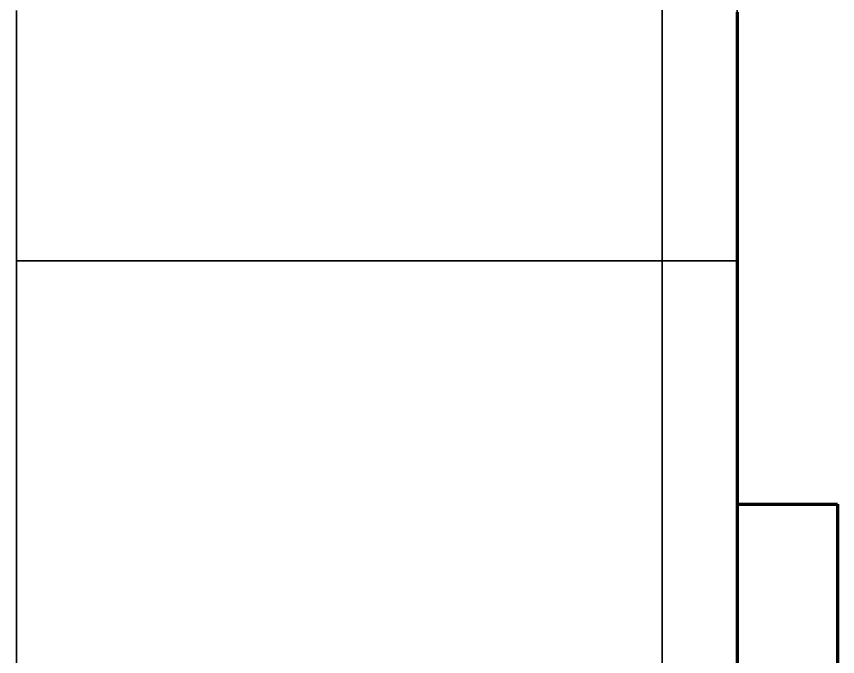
# Model space of a CAD drawing. Header units: millimetres. Extents: x 0 to 2382, y 0 to 420.
# Drawn here: x 182.725 to 186, y 121.393 to 123.944 of the extents above; entities that cross this region are included whole.
import ezdxf

# ---------------------------------------------------------------- set-up
doc = ezdxf.new("R2010")
doc.units = ezdxf.units.MM
doc.linetypes.add('IRAM-E-TRAZOS', pattern=[5, 4, -1])
doc.layers.add('01-VISIBLE', color=7, linetype='CONTINUOUS', lineweight=70)
doc.layers.add('02-OCULTA', color=4, linetype='IRAM-E-TRAZOS', lineweight=35)

msp = doc.modelspace()

# ---------------------------------------------------------------- linework, layer by layer
at = {"layer": '01-VISIBLE'}
msp.add_line((185.6, 122), (186, 122), dxfattribs=at)
for points in [[(185.6, 123.9613), (185.6, 123.9112), (185.6, 123.861), (185.6, 123.8109), (185.6, 123.7607), (185.6, 123.7106), (185.6, 123.6605), (185.6, 123.6103), (185.6, 123.5602), (185.6, 123.51), (185.6, 123.4599), (185.6, 123.4097), (185.6, 123.3596), (185.6, 123.3095), (185.6, 123.2593), (185.6, 123.2092), (185.6, 123.159), (185.6, 123.1089), (185.6, 123.0587), (185.6, 123.0086), (185.6, 122.9585), (185.6, 122.9083), (185.6, 122.8582), (185.6, 122.808), (185.6, 122.7579), (185.6, 122.7077), (185.6, 122.6576), (185.6, 122.6074), (185.6, 122.5573), (185.6, 122.5072), (185.6, 122.457), (185.6, 122.4069), (185.6, 122.3567), (185.6, 122.3066), (185.6, 122.2564), (185.6, 122.2063), (185.6, 122.1562), (185.6, 122.106), (185.6, 122.0559), (185.6, 122.0057), (185.6, 121.9556), (185.6, 121.9054), (185.6, 121.8553), (185.6, 121.8052), (185.6, 121.755), (185.6, 121.7049), (185.6, 121.6547), (185.6, 121.6046), (185.6, 121.5544), (185.6, 121.5043), (185.6, 121.4542), (185.6, 121.404), (185.6, 121.3539)], [(186, 122), (186, 121.95), (186, 121.9), (186, 121.85), (186, 121.8), (186, 121.75), (186, 121.7), (186, 121.65), (186, 121.6), (186, 121.55), (186, 121.5), (186, 121.45), (186, 121.4), (186, 121.35)]]:
    msp.add_lwpolyline(points, dxfattribs=at)
at = {"layer": '02-OCULTA'}
msp.add_line((182.725, 122.97), (185.6, 122.97), dxfattribs=at)
for points in [[(185.6, 121.3125), (185.6, 121.4), (185.6, 121.4875), (185.6, 121.575), (185.6, 121.6625), (185.6, 121.75), (185.6, 121.8375), (185.6, 121.925), (185.6, 122.0125), (185.6, 122.1), (185.6, 122.1875), (185.6, 122.275), (185.6, 122.3625), (185.6, 122.45), (185.6, 122.5375), (185.6, 122.625), (185.6, 122.7125), (185.6, 122.8), (185.6, 122.8875), (185.6, 122.975), (185.6, 123.0625), (185.6, 123.15), (185.6, 123.2375), (185.6, 123.325), (185.6, 123.4125), (185.6, 123.5), (185.6, 123.5875), (185.6, 123.675), (185.6, 123.7625), (185.6, 123.85), (185.6, 123.9375), (185.6, 124.025)], [(182.725, 121.364), (182.725, 121.426), (182.725, 121.488), (182.725, 121.55), (182.725, 121.612), (182.725, 121.674), (182.725, 121.736), (182.725, 121.798), (182.725, 121.86), (182.725, 121.922), (182.725, 121.984), (182.725, 122.046), (182.725, 122.108), (182.725, 122.17), (182.725, 122.232), (182.725, 122.294), (182.725, 122.356), (182.725, 122.418), (182.725, 122.48), (182.725, 122.542), (182.725, 122.604), (182.725, 122.666), (182.725, 122.728), (182.725, 122.79), (182.725, 122.852), (182.725, 122.914), (182.725, 122.976), (182.725, 123.038), (182.725, 123.1), (182.725, 123.162), (182.725, 123.224), (182.725, 123.286), (182.725, 123.348), (182.725, 123.41), (182.725, 123.472), (182.725, 123.534), (182.725, 123.596), (182.725, 123.658), (182.725, 123.72), (182.725, 123.782), (182.725, 123.844), (182.725, 123.906), (182.725, 123.968)], [(182.725, 123.966), (182.725, 123.9158), (182.725, 123.8656), (182.725, 123.8154), (182.725, 123.7652), (182.725, 123.715), (182.725, 123.6648), (182.725, 123.6146), (182.725, 123.5644), (182.725, 123.5142), (182.725, 123.464), (182.725, 123.4138), (182.725, 123.3636), (182.725, 123.3134), (182.725, 123.2632), (182.725, 123.213), (182.725, 123.1628), (182.725, 123.1126), (182.725, 123.0623), (182.725, 123.0121), (182.725, 122.9619), (182.725, 122.9117), (182.725, 122.8615), (182.725, 122.8113), (182.725, 122.7611), (182.725, 122.7109), (182.725, 122.6607), (182.725, 122.6105), (182.725, 122.5603), (182.725, 122.5101), (182.725, 122.4599), (182.725, 122.4097), (182.725, 122.3595), (182.725, 122.3093), (182.725, 122.2591), (182.725, 122.2089), (182.725, 122.1587), (182.725, 122.1085), (182.725, 122.0583), (182.725, 122.0081), (182.725, 121.9579), (182.725, 121.9077), (182.725, 121.8575), (182.725, 121.8073), (182.725, 121.7571), (182.725, 121.7069), (182.725, 121.6567), (182.725, 121.6065), (182.725, 121.5563), (182.725, 121.5061), (182.725, 121.4559), (182.725, 121.4057), (182.725, 121.3555)], [(185.3, 121.386), (185.3, 121.449), (185.3, 121.512), (185.3, 121.575), (185.3, 121.638), (185.3, 121.701), (185.3, 121.764), (185.3, 121.827), (185.3, 121.89), (185.3, 121.953), (185.3, 122.016), (185.3, 122.079), (185.3, 122.142), (185.3, 122.205), (185.3, 122.268), (185.3, 122.331), (185.3, 122.394), (185.3, 122.457), (185.3, 122.52), (185.3, 122.583), (185.3, 122.646), (185.3, 122.709), (185.3, 122.772), (185.3, 122.835), (185.3, 122.898), (185.3, 122.961), (185.3, 123.024), (185.3, 123.087), (185.3, 123.15), (185.3, 123.213), (185.3, 123.276), (185.3, 123.339), (185.3, 123.402), (185.3, 123.465), (185.3, 123.528), (185.3, 123.591), (185.3, 123.654), (185.3, 123.717), (185.3, 123.78), (185.3, 123.843), (185.3, 123.906), (185.3, 123.969)], [(185.3, 121.364), (185.3, 121.426), (185.3, 121.488), (185.3, 121.55), (185.3, 121.612), (185.3, 121.674), (185.3, 121.736), (185.3, 121.798), (185.3, 121.86), (185.3, 121.922), (185.3, 121.984), (185.3, 122.046), (185.3, 122.108), (185.3, 122.17), (185.3, 122.232), (185.3, 122.294), (185.3, 122.356), (185.3, 122.418), (185.3, 122.48), (185.3, 122.542), (185.3, 122.604), (185.3, 122.666), (185.3, 122.728), (185.3, 122.79), (185.3, 122.852), (185.3, 122.914), (185.3, 122.976), (185.3, 123.038), (185.3, 123.1), (185.3, 123.162), (185.3, 123.224), (185.3, 123.286), (185.3, 123.348), (185.3, 123.41), (185.3, 123.472), (185.3, 123.534), (185.3, 123.596), (185.3, 123.658), (185.3, 123.72), (185.3, 123.782), (185.3, 123.844), (185.3, 123.906), (185.3, 123.968)], [(185.3, 123.966), (185.3, 123.9158), (185.3, 123.8656), (185.3, 123.8154), (185.3, 123.7652), (185.3, 123.715), (185.3, 123.6648), (185.3, 123.6146), (185.3, 123.5644), (185.3, 123.5142), (185.3, 123.464), (185.3, 123.4138), (185.3, 123.3636), (185.3, 123.3134), (185.3, 123.2632), (185.3, 123.213), (185.3, 123.1628), (185.3, 123.1126), (185.3, 123.0623), (185.3, 123.0121), (185.3, 122.9619), (185.3, 122.9117), (185.3, 122.8615), (185.3, 122.8113), (185.3, 122.7611), (185.3, 122.7109), (185.3, 122.6607), (185.3, 122.6105), (185.3, 122.5603), (185.3, 122.5101), (185.3, 122.4599), (185.3, 122.4097), (185.3, 122.3595), (185.3, 122.3093), (185.3, 122.2591), (185.3, 122.2089), (185.3, 122.1587), (185.3, 122.1085), (185.3, 122.0583), (185.3, 122.0081), (185.3, 121.9579), (185.3, 121.9077), (185.3, 121.8575), (185.3, 121.8073), (185.3, 121.7571), (185.3, 121.7069), (185.3, 121.6567), (185.3, 121.6065), (185.3, 121.5563), (185.3, 121.5061), (185.3, 121.4559), (185.3, 121.4057), (185.3, 121.3555)], [(185.3, 123.9657), (185.3, 123.9155), (185.3, 123.8653), (185.3, 123.8151), (185.3, 123.7649), (185.3, 123.7147), (185.3, 123.6645), (185.3, 123.6143), (185.3, 123.5641), (185.3, 123.5139), (185.3, 123.4637), (185.3, 123.4135), (185.3, 123.3633), (185.3, 123.3131), (185.3, 123.2629), (185.3, 123.2127), (185.3, 123.1625), (185.3, 123.1124), (185.3, 123.0622), (185.3, 123.012), (185.3, 122.9618), (185.3, 122.9116), (185.3, 122.8614), (185.3, 122.8112), (185.3, 122.761), (185.3, 122.7108), (185.3, 122.6606), (185.3, 122.6104), (185.3, 122.5602), (185.3, 122.51), (185.3, 122.4598), (185.3, 122.4096), (185.3, 122.3594), (185.3, 122.3092), (185.3, 122.259), (185.3, 122.2088), (185.3, 122.1586), (185.3, 122.1084), (185.3, 122.0582), (185.3, 122.008), (185.3, 121.9578), (185.3, 121.9076), (185.3, 121.8574), (185.3, 121.8072), (185.3, 121.757), (185.3, 121.7068), (185.3, 121.6566), (185.3, 121.6064), (185.3, 121.5562), (185.3, 121.506), (185.3, 121.4558), (185.3, 121.4056), (185.3, 121.3554)], [(185.6, 121.386), (185.6, 121.449), (185.6, 121.512), (185.6, 121.575), (185.6, 121.638), (185.6, 121.701), (185.6, 121.764), (185.6, 121.827), (185.6, 121.89), (185.6, 121.953), (185.6, 122.016), (185.6, 122.079), (185.6, 122.142), (185.6, 122.205), (185.6, 122.268), (185.6, 122.331), (185.6, 122.394), (185.6, 122.457), (185.6, 122.52), (185.6, 122.583), (185.6, 122.646), (185.6, 122.709), (185.6, 122.772), (185.6, 122.835), (185.6, 122.898), (185.6, 122.961), (185.6, 123.024), (185.6, 123.087), (185.6, 123.15), (185.6, 123.213), (185.6, 123.276), (185.6, 123.339), (185.6, 123.402), (185.6, 123.465), (185.6, 123.528), (185.6, 123.591), (185.6, 123.654), (185.6, 123.717), (185.6, 123.78), (185.6, 123.843), (185.6, 123.906), (185.6, 123.969)], [(185.6, 123.9657), (185.6, 123.9155), (185.6, 123.8653), (185.6, 123.8151), (185.6, 123.7649), (185.6, 123.7147), (185.6, 123.6645), (185.6, 123.6143), (185.6, 123.5641), (185.6, 123.5139), (185.6, 123.4637), (185.6, 123.4135), (185.6, 123.3633), (185.6, 123.3131), (185.6, 123.2629), (185.6, 123.2127), (185.6, 123.1625), (185.6, 123.1124), (185.6, 123.0622), (185.6, 123.012), (185.6, 122.9618), (185.6, 122.9116), (185.6, 122.8614), (185.6, 122.8112), (185.6, 122.761), (185.6, 122.7108), (185.6, 122.6606), (185.6, 122.6104), (185.6, 122.5602), (185.6, 122.51), (185.6, 122.4598), (185.6, 122.4096), (185.6, 122.3594), (185.6, 122.3092), (185.6, 122.259), (185.6, 122.2088), (185.6, 122.1586), (185.6, 122.1084), (185.6, 122.0582), (185.6, 122.008), (185.6, 121.9578), (185.6, 121.9076), (185.6, 121.8574), (185.6, 121.8072), (185.6, 121.757), (185.6, 121.7068), (185.6, 121.6566), (185.6, 121.6064), (185.6, 121.5562), (185.6, 121.506), (185.6, 121.4558), (185.6, 121.4056), (185.6, 121.3554)], [(182.725, 121.3592), (182.725, 121.4095), (182.725, 121.4598), (182.725, 121.5102), (182.725, 121.5605), (182.725, 121.6108), (182.725, 121.6612), (182.725, 121.7115), (182.725, 121.7619), (182.725, 121.8122), (182.725, 121.8625), (182.725, 121.9129), (182.725, 121.9632), (182.725, 122.0136), (182.725, 122.0639), (182.725, 122.1142), (182.725, 122.1646), (182.725, 122.2149), (182.725, 122.2653), (182.725, 122.3156), (182.725, 122.3659), (182.725, 122.4163), (182.725, 122.4666), (182.725, 122.5169), (182.725, 122.5673), (182.725, 122.6176), (182.725, 122.668), (182.725, 122.7183), (182.725, 122.7686), (182.725, 122.819), (182.725, 122.8693), (182.725, 122.9197), (182.725, 122.97)], [(182.725, 122.97), (182.725, 122.9197), (182.725, 122.8693), (182.725, 122.819), (182.725, 122.7686), (182.725, 122.7183), (182.725, 122.668), (182.725, 122.6176), (182.725, 122.5673), (182.725, 122.5169), (182.725, 122.4666), (182.725, 122.4163), (182.725, 122.3659), (182.725, 122.3156), (182.725, 122.2653), (182.725, 122.2149), (182.725, 122.1646), (182.725, 122.1142), (182.725, 122.0639), (182.725, 122.0136), (182.725, 121.9632), (182.725, 121.9129), (182.725, 121.8625), (182.725, 121.8122), (182.725, 121.7619), (182.725, 121.7115), (182.725, 121.6612), (182.725, 121.6108), (182.725, 121.5605), (182.725, 121.5102), (182.725, 121.4598), (182.725, 121.4095), (182.725, 121.3592)], [(185.6, 121.3592), (185.6, 121.4095), (185.6, 121.4598), (185.6, 121.5102), (185.6, 121.5605), (185.6, 121.6108), (185.6, 121.6612), (185.6, 121.7115), (185.6, 121.7619), (185.6, 121.8122), (185.6, 121.8625), (185.6, 121.9129), (185.6, 121.9632), (185.6, 122.0136), (185.6, 122.0639), (185.6, 122.1142), (185.6, 122.1646), (185.6, 122.2149), (185.6, 122.2653), (185.6, 122.3156), (185.6, 122.3659), (185.6, 122.4163), (185.6, 122.4666), (185.6, 122.5169), (185.6, 122.5673), (185.6, 122.6176), (185.6, 122.668), (185.6, 122.7183), (185.6, 122.7686), (185.6, 122.819), (185.6, 122.8693), (185.6, 122.9197), (185.6, 122.97)], [(185.6, 122.97), (185.6, 122.9197), (185.6, 122.8693), (185.6, 122.819), (185.6, 122.7686), (185.6, 122.7183), (185.6, 122.668), (185.6, 122.6176), (185.6, 122.5673), (185.6, 122.5169), (185.6, 122.4666), (185.6, 122.4163), (185.6, 122.3659), (185.6, 122.3156), (185.6, 122.2653), (185.6, 122.2149), (185.6, 122.1646), (185.6, 122.1142), (185.6, 122.0639), (185.6, 122.0136), (185.6, 121.9632), (185.6, 121.9129), (185.6, 121.8625), (185.6, 121.8122), (185.6, 121.7619), (185.6, 121.7115), (185.6, 121.6612), (185.6, 121.6108), (185.6, 121.5605), (185.6, 121.5102), (185.6, 121.4598), (185.6, 121.4095), (185.6, 121.3592)], [(185.6, 121.35), (185.6, 121.4), (185.6, 121.45), (185.6, 121.5), (185.6, 121.55), (185.6, 121.6), (185.6, 121.65), (185.6, 121.7), (185.6, 121.75), (185.6, 121.8), (185.6, 121.85), (185.6, 121.9), (185.6, 121.95), (185.6, 122)], [(185.6, 122), (185.6, 121.95), (185.6, 121.9), (185.6, 121.85), (185.6, 121.8), (185.6, 121.75), (185.6, 121.7), (185.6, 121.65), (185.6, 121.6), (185.6, 121.55), (185.6, 121.5), (185.6, 121.45), (185.6, 121.4), (185.6, 121.35)], [(186, 121.35), (186, 121.4), (186, 121.45), (186, 121.5), (186, 121.55), (186, 121.6), (186, 121.65), (186, 121.7), (186, 121.75), (186, 121.8), (186, 121.85), (186, 121.9), (186, 121.95), (186, 122)]]:
    msp.add_lwpolyline(points, dxfattribs=at)

doc.saveas('drawing.dxf')
